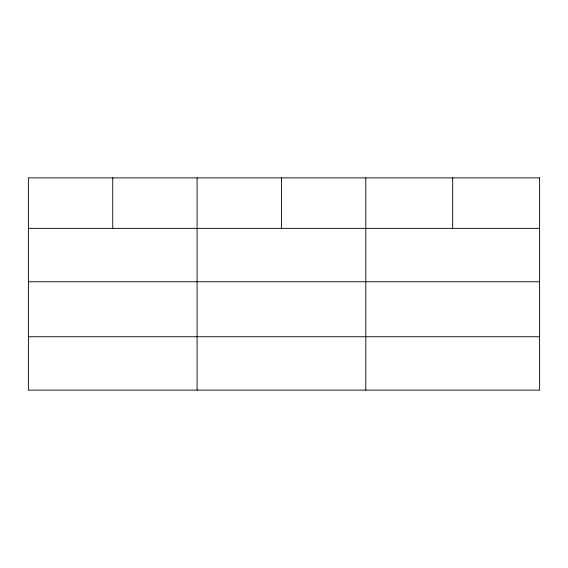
<?xml version="1.0" encoding="UTF-8"?>
<svg xmlns="http://www.w3.org/2000/svg" width="568" height="568" viewBox="0 0 568 568"><rect width="100%" height="100%" fill="white"/><g stroke="black" fill="none" stroke-linecap="round" stroke-linejoin="round"><path stroke-width="0.85" d="M28.4 228.371L539.6 228.371M28.4 281.749L539.6 281.749M28.4 336.746L539.6 336.746M452.696 177.876L452.696 228.371M365.792 177.876L365.792 390.124M281.444 177.876L281.444 228.371M197.096 177.876L197.096 390.124M112.748 177.876L112.748 228.371M539.6 177.876L28.4 177.876L28.4 390.124L539.6 390.124L539.6 177.876"/></g></svg>
